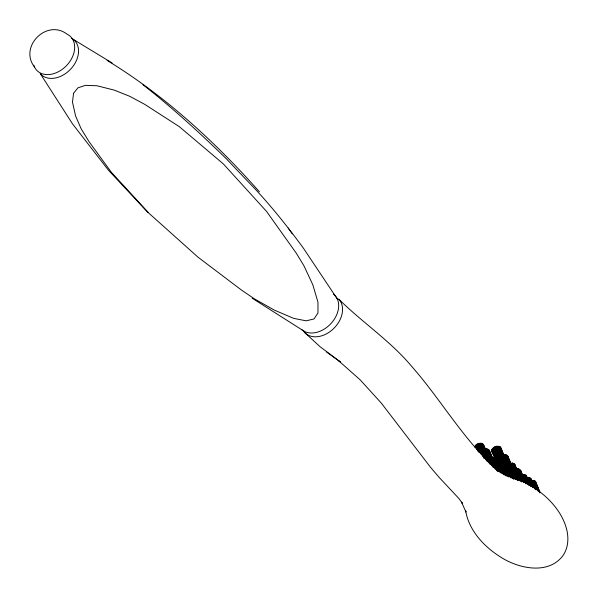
<?xml version="1.0" encoding="UTF-8"?>
<svg xmlns="http://www.w3.org/2000/svg" width="598" height="598" viewBox="0 0 598 598"><rect width="100%" height="100%" fill="white"/><g stroke="black" fill="none" stroke-linecap="round" stroke-linejoin="round"><path stroke-width="0.9" d="M503.86 474.76L491.892 449.532L492.124 449.083L492.662 449.113L504.637 474.341M511.312 464.078L512.434 463.039L511.649 463.443L518.556 479.895M522.637 481.502L517.472 469.138L517.711 468.697L518.257 468.742L523.766 481.921M517.591 470.245L517.046 469.976M518.257 468.742L517.472 469.138M527.077 483.917L523.295 474.842L523.534 474.401L524.08 474.438L528.557 485.157M524.08 474.438L522.966 475.246M485.868 449.748L491.84 464.16M486.421 449.464L486.406 450.017M510.288 476.427L497.543 446.549L497.783 446.108L498.328 446.153L512.157 478.475M514.519 478.407L504.6 454.996L504.839 454.562L505.385 454.6L515.969 479.551M504.712 456.102L503.942 456.05M505.385 454.6L504.6 454.996M531.502 486.428L527.892 477.802L528.131 477.361L528.677 477.398L532.945 487.594M527.466 478.632L528.019 478.677L527.78 479.118M528.677 477.398L527.892 477.802M535.644 488.274L532.482 480.747L532.721 480.314L533.274 480.351L537.482 490.375M533.274 480.351L532.706 480.859M489.351 450.496L488.835 450.182M476.24 445.876L474.902 446.25L475.702 445.884L477.981 451.281M499.509 471.904L493.634 457.806L493.926 457.373L494.449 457.463L500.982 473.108M494.449 457.463L493.634 457.806M488.805 462.807L480.755 443.656L481.054 443.223L481.569 443.312L490.323 464.108M481.569 443.312L480.755 443.656M502.133 473.115L491.631 451.475L492.259 450.989M514.452 464.556L514.96 464.676L514.639 465.102M520.275 470.252L520.783 470.372L520.462 470.805M526.554 476.314L525.836 476.143M500.354 447.663L500.855 447.782L500.541 448.216M507.403 456.117L507.911 456.237L507.59 456.663M530.695 478.916L531.151 479.275L530.568 479.491M534.971 482.294L535.801 481.988L540.136 492.692M535.801 481.988L535.479 482.414M483.797 457.904L477.884 444.598L478.52 444.135L478.385 444.703M507.769 475.926L494.875 446.96L495.196 446.534L495.69 446.639L508.958 476.419M495.69 446.639L494.875 446.96M522.488 481.36L517.748 469.826L518.092 469.408L518.586 469.542L523.661 481.891M494.284 458.427L493.873 458.053L493.522 458.472L495.779 463.966M513.002 475.208L504.876 455.691L505.22 455.265L505.706 455.399L508.606 462.463M531.069 485.546L528.243 478.25M494.598 467.718L486.951 449.412L487.303 448.993L487.789 449.128L496.833 470.738M486.742 450.586L486.331 450.219M487.789 449.128L486.951 449.412M483.61 445.039L483.393 445.622M484.365 458.008L478.131 443.858L478.505 443.447L486.667 461.051M478.968 443.589L478.131 443.858M505.168 475.485L492.58 448.455L492.969 448.037L506.379 476.06M493.41 448.201L493.35 448.874M493.843 448.956L493.903 448.283L492.58 448.455M519.849 480.837L512.763 463.607L513.159 463.203L521.03 481.42M513.6 463.375L512.763 463.607M523.96 482.459L518.586 469.303L518.982 468.899L524.797 482.235M528.43 484.881L524.409 475.006L524.805 474.603L529.611 485.471M525.253 474.782L524.857 475.186M511.178 476.546L498.657 446.713L499.36 446.317L499.106 446.893M515.76 479.304L505.706 455.168L506.102 454.757L516.934 479.843M506.551 454.936L505.706 455.168M532.848 487.355L529.006 477.966L529.402 477.563L534.014 487.908M529.85 477.742L529.454 478.146M537.714 490.921L533.595 480.912L533.992 480.508L538.903 491.519M534.44 480.687L533.595 480.912M489.5 451.497L489.493 451.071M485.12 449.434L484.821 449.001M495.772 447.222L496.609 447.012M479.177 452.611L475.716 445.196L476.15 444.8L480.015 452.424M476.554 445.009L475.716 445.196M512.464 464.287L512.905 463.899L513.174 464.362M497.215 464.332L494.815 457.836M490.046 463.846L481.801 443.925L482.534 443.567L482.205 444.142M487.011 450.182C487.706 448.59 487.893 453.389 489.044 455.183M526.554 477.361L526.614 476.92M500.81 449.068L500.862 448.627M510.998 463.472L511.058 463.039L510.468 463.144M516.822 469.176L516.881 468.742L516.291 468.839M522.114 474.543L522.704 474.438L522.338 475.014M503.95 455.033C502.38 452.91 505.527 460.856 505.96 461.215M527.242 477.832L527.301 477.398L526.711 477.503M509.212 476.352L496.213 446.489L496.669 446.115L510.774 477.847M497.05 446.347L496.213 446.489M476.569 445.241L477.324 444.919L476.651 445.443M483.528 446.527L483.378 446.003M493.006 457.784L492.857 457.283L492.423 457.844M517.068 469.781L516.926 469.273M492.326 451.879L501.842 472.256M520.088 469.953L519.976 469.423L519.251 469.908M525.283 475.455L526.053 475.208L530.329 485.845M499.532 447.162L500.309 446.915L513.727 479.08M500.16 447.364L500.309 446.915M527.713 479.858L529.058 479.574M529.35 478.669L528.535 479.828M534.47 481.368L535.247 481.121L539.972 492.722M483.154 444.71L483.124 444.165L482.593 444.688M497.222 446.96L497.775 446.676M493.656 448.874L494.24 448.537M531.301 480.456L531.899 480.351L535.95 489.732M474.603 446.9L475.246 447.05M488.274 450.032L488.678 449.472L487.998 449.98M479.342 444.523L479.97 444.277M503.733 455.25L504.316 455.198L513.376 476.285M503.882 455.758L504.316 455.198M527.025 478.056L527.615 477.996L531.293 486.63M527.174 478.557L527.615 477.996M518.533 470.387L518.062 470.94M517.487 470.977L518.07 470.955M525.59 475.754L526.053 475.208M534.776 481.667L535.247 481.121M492.431 449.561L491.892 449.532M532.713 480.882L532.153 481.39L533.207 483.894M518.234 469.961L517.748 469.826M491.631 450.623L492.266 450.07L491.534 450.429L495.189 457.881M520.499 471.172L520.88 471.418M488.484 462.351L480.254 443.2L479.663 443.253L485.987 458.703M479.544 443.694L480.089 443.836L486.167 458.016M479.925 444.471L479.327 444.12L480.254 443.2M507.53 476.053L494.389 447.214L493.821 447.252L506.439 475.716M493.671 447.7L494.389 447.214M517.584 480.164L507.358 455.37L506.783 455.392L506.685 456.065M505.654 456.252L507.358 455.37M514.407 463.809L513.682 464.272L514.407 463.809L521.703 481.764M535.061 489.059L530.658 478.168L529.925 478.632M529.671 478.564L530.658 478.168M495.062 468.877L486.533 448.904L485.965 448.904L492.887 466.021M485.785 449.345L486.533 448.904M504.899 468.959L494.935 447.364L494.404 447.902L495.533 450.391M484.021 458.165L477.638 444.082L477.077 444.067L481.383 454.465M476.875 444.516L477.638 444.082M532.482 480.747L536.092 488.514M511.649 463.443L512.785 465.334M523.295 474.842L526.15 480.867M107.109 60.413C164.547 95.448 214.846 141.547 259.412 191.779M71.715 38.429L112.065 62.947M252.251 298.26L304.629 331.539M326.62 352.043L340.404 361.977L319.96 346.623L304.786 332.667M338.453 360.587L360.288 379.962L381.277 403.059L430.538 467.3L439.096 477.331L459.092 498.732L462.418 503.426L461.544 502.133L465.969 512.045L465.588 510.528C469.011 531.159 484.821 547.484 502.103 558.001C520.081 568.945 549.203 574.872 563.398 555.011C572.6 540.353 566.216 521.553 556.641 508.793C549.771 499.367 540.734 491.706 530.785 485.696C519.714 478.721 505.878 477.623 495.757 468.899L496.96 469.759C463.435 439.784 441.257 399.935 411.723 366.425C390.315 340.823 362.179 322.397 338.64 299.007A23.868 17.439 -45.6 0 1 332.966 329.221A23.868 17.439 -45.6 0 1 303.612 331.27M142.959 84.744C172.344 107.662 199.807 132.928 226.485 158.896A1088.764 88.22 51.8 0 0 254.27 188.071C271.821 206.796 287.855 227.076 303.096 247.707L337.332 299.022M481.48 444.037L480.643 444.329L483.401 451.012M148.095 212.701L108.365 170.094L72.537 123.883L40.208 73.569M288.184 228.025L292.235 233.84M34.467 66.946C18.732 46.771 46.719 18.605 67.036 34.146A23.868 17.439 -45.6 0 1 65.234 66.879A23.868 17.439 -45.6 0 1 33.772 65.182M492.662 450.877L498.941 463.794M493.298 449.419L496.445 455.915M495.092 457.687L502.798 473.848M496.841 456.73L499.562 462.411M498.044 461.252L499.21 463.689M475.702 445.884L478.049 450.787M493.985 450.346L496.699 456.095M500.339 464.033L501.483 466.47M499.876 467.008L501.004 469.4M499.629 461.267L500.399 462.912M497.461 457.739L500.9 465.109M504.159 472.151L504.914 473.78M477.705 445.749L480.381 451.527M502.417 468.384L505.796 475.739M480.762 452.357L481.898 454.824M496.288 452.051L497.416 454.54M501.161 462.807L504.51 470.222M497.79 455.37L498.538 457.022M499.293 458.673L500.414 461.155M505.273 469.781L507.859 475.53M504.876 471.037L506.357 474.319M515.633 476.658L516.717 479.095M509.683 470.678L510.714 473.003M512.097 476.098L513.129 478.415M478.706 444.269L480.187 447.603M480.927 449.27L481.667 450.937M507.881 472.741L509.339 476.03M505.587 469.662L508.861 477.062M494.942 464.788L497.693 471.022M514.586 478.961L504.099 454.794M513.413 478.333L509.346 469.026M503.157 462.007L504.607 465.319M502.313 462.217L505.228 468.832M493.223 460.871L494.598 464.003M493.245 467.494L485.247 449.195M491.803 464.796L492.528 466.447M513.099 478.766L499.502 446.489M501.341 457.859L502.066 459.518M499.046 454.734L501.954 461.387M491.436 463.966L485.255 449.801M518.242 479.678L511.148 463.233M515.984 476.554L517.405 479.82M513.824 478.976L500.855 447.782M496.975 447.85L498.067 450.354M498.792 452.028L499.883 454.532M496.131 448.059L498.68 453.904M531.106 486.219L527.399 477.593M506.304 462L509.003 468.249M508.24 470.895L509.668 474.192M526.696 483.707L522.794 474.64M524.79 481.383L525.859 483.849M522.293 481.293L516.971 468.937M519.326 476.509L521.456 481.435M513.503 470.805L515.633 475.731M513.66 476.755L514.325 478.303M504.331 461.805L507.523 469.251M499.151 471.448L493.126 457.35M498.657 471.299L492.961 457.986M496.437 467.255L497.446 469.594M494.045 467.068L486.645 449.576M484.216 454.495L485.284 456.992M523.377 478.079L524.439 480.56M522.458 481.696L517.188 469.34M517.554 472.383L518.615 474.857M510.311 463.375L513.144 469.983M512.972 475.41L504.719 455.878M513.196 478.206L506.969 463.532M519.684 480.306L512.434 463.039M518.309 478.497L519.004 480.127M517.719 480.127L507.911 456.237M516.493 477.944L517.225 479.663M488.768 461.514L489.822 463.996M487.235 460.154L487.938 461.805M480.097 446.003L480.814 447.67M501.154 454.316L502.215 456.812M502.918 458.472L503.979 460.968M490.009 461.551L491.04 463.988M491.586 465.326L485.703 451.258M533.909 485.569L534.956 488.08M526.494 481.689L527.182 483.334M522.413 481.554L517.591 470.013M515.192 471.112L515.887 472.756M516.575 474.401L517.614 476.86M515.102 473.153L515.79 474.797M497.999 446.788L499.053 449.3M499.749 450.974L500.803 453.478M497.917 448.859L498.964 451.37M497.693 470.903L489.62 451.258M497.566 471.007L488.678 449.472M528.019 478.677L530.964 485.748M516.134 477.084L511.14 465.042M497.813 470.858L489.373 450.257M491.175 463.144L488.05 455.646M489.418 459.152L492.528 466.537M484.582 451.557L487.363 458.203M483.745 451.841L486.884 459.324M522.966 475.477L525.709 482.093M520.589 479.394L521.591 481.801M513.473 466.986L514.504 469.46M511.656 464.908L512.688 467.382M513.376 469.034L514.063 470.693M509.257 464.018L511.208 468.705M497.252 465.244L498.231 467.584M498.882 469.146L499.853 471.486M496.422 465.536L499.024 471.777M521.845 481.704L514.96 464.676M492.976 462.493L493.664 464.153M486.966 454.218L487.983 456.663M488.992 459.107L489.665 460.737M539.217 491.205L539.889 492.834M503.942 456.184L506.633 462.717M499.337 467.285L501.266 471.957M497.529 465.109L500.1 471.344M487.505 452.021L488.544 454.525M486.331 451.475L487.363 453.979M482.167 445.712L483.206 448.216M529.327 478.983L531.899 485.262M494.359 458.188L496.931 464.459M489.784 459.989L483.363 444.269M533.64 482.429L534.664 484.926M535.345 486.593L536.361 489.097M535.247 489.082L531.203 479.035M525.754 483.49L521.202 472.226M517.629 472.158L520.253 478.594M499.719 450.728L500.399 452.394M499.674 466.963L501.886 472.383M489.889 455.018L490.569 456.685M522.846 476.06L525.5 482.593M483.976 446.885L486.301 452.589M536.227 483.849L538.88 490.39M530.501 485.823L526.606 476.075M525.993 483.363L520.783 470.372M500.96 448.829L503.606 455.37M531.308 480.082L534.081 486.981M512.8 465.109L513.787 467.576M508.008 457.283L510.789 464.175M483.767 445.204L486.75 452.604M505.19 456.797L505.818 458.374M506.439 459.914L507.074 461.492M527.025 477.922L529.275 483.558M518.384 471.755L520.35 476.688M519.326 474.244L520.29 476.658M515.057 465.722L517.307 471.359M333.4 293.999A23.868 17.439 -45.6 0 1 331.27 323.204A23.868 17.439 -45.6 0 1 301.564 329.498M72.53 38.863A23.868 17.439 -45.6 0 1 71.162 68.598A23.868 17.439 -45.6 0 1 40.791 74.272M73.554 93.295L72.478 102.109L75.595 115.982L81.178 128.854L88.982 141.569L111.265 172.172L149.179 213.471L197.938 257.118L241.375 289.978L254.509 298.918L274.549 310.213L293.663 318.353L306.139 320.827L314.025 318.958L317.979 312.918L317.957 302.139L312.776 284.685L303.986 265.878L296.346 253.275L266.491 211.348L223.368 163.934L179.363 126.701L144.723 104.351L129.856 96.353L114.3 90.141L96.966 85.753L85.469 85.342L77.875 87.869L73.554 93.295"/></g></svg>
